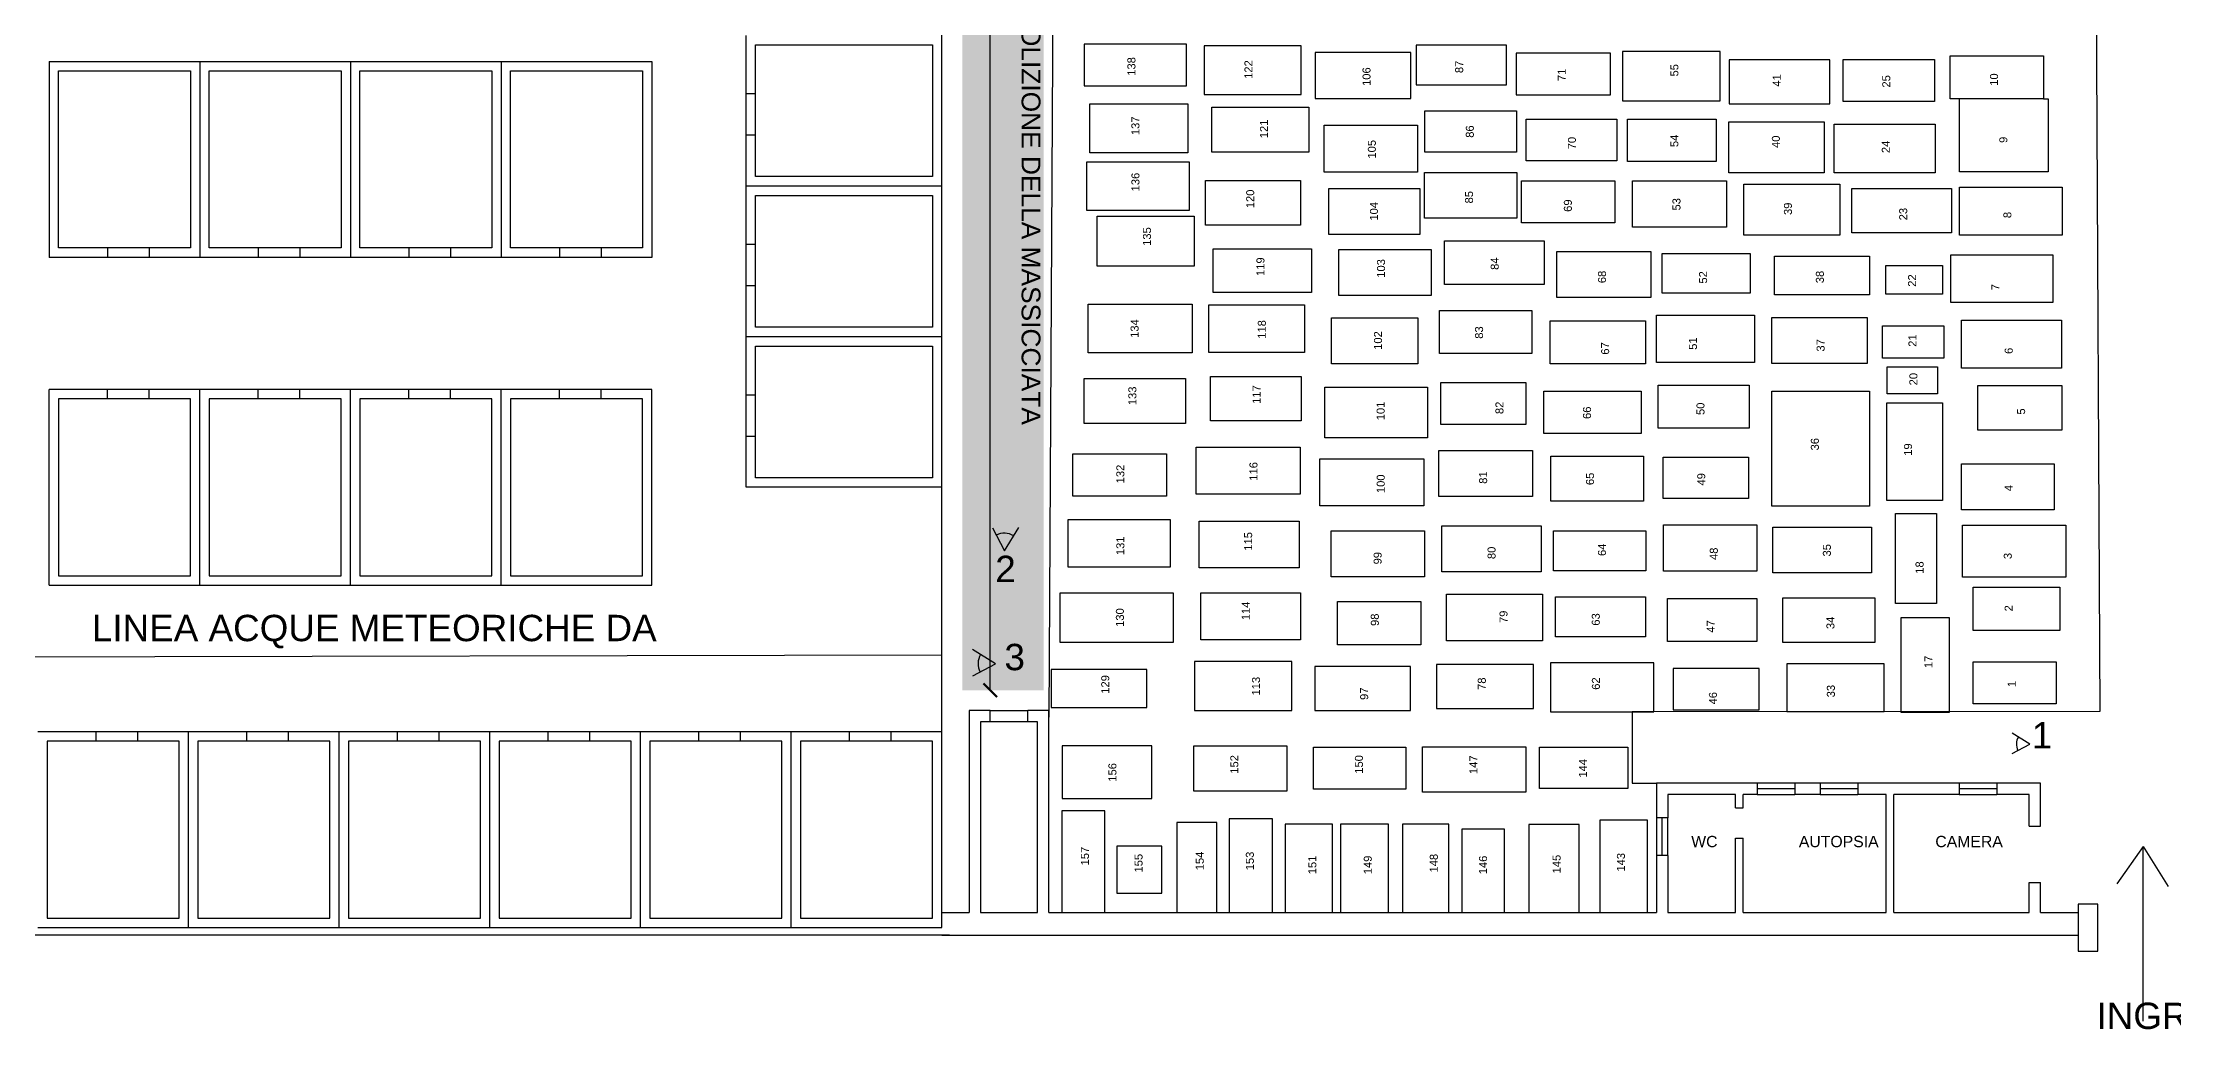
# Model space of a CAD drawing. Header units: millimetres. Extents: x 4085 to 4872, y 1447 to 1654.
# Drawn here: x 4426.76 to 4455.04, y 1608.9 to 1622.01 of the extents above; entities that cross this region are included whole.
import ezdxf

# ---------------------------------------------------------------- set-up
doc = ezdxf.new("R2010")
doc.units = ezdxf.units.MM
for name, color, linetype in [('01', 4, 'Continuous'), ('02', 3, 'Continuous'), ('04', 1, 'Continuous'), ('scritte', 6, 'Continuous')]:
    doc.layers.add(name, color=color, linetype=linetype)
doc.styles.get("Standard").update_dxf_attribs({"font": 'arial.ttf'})
doc.dimstyles.get("Standard").update_dxf_attribs({"dimtxt": 0.18, "dimasz": 0.18, "dimexe": 0.18, "dimexo": 0.0625, "dimgap": 0.09, "dimtad": 0, "dimtih": 1, "dimtoh": 1, "dimdec": 4, "dimzin": 0, "dimdsep": 46, "dimtxsty": 'Standard', "dimcen": 0.09, "dimadec": 0, "dimazin": 0, "dimtfac": 1, "dimtdec": 4, "dimtofl": 0, "dimtmove": 0, "dimatfit": 3, "dimfxl": 1, "dimtolj": 1, "dimtzin": 0, "dimarcsym": 0})

# ---------------------------------------------------------------- blocks, each defined once
blk = doc.blocks.new('WEF')
at = {"layer": 'scritte'}
blk.add_lwpolyline([(4452.904, 1612.57), (4453.137, 1612.694), (4452.901, 1612.839)], dxfattribs=at)
blk.add_arc((4453.137, 1612.694), 0.179, 148.41, 208.0189, dxfattribs=at)
blk = doc.blocks.new('_ArchTick')
at = {"color": 0, "linetype": 'ByBlock', "const_width": 0.15}
blk.add_lwpolyline([(-0.5, -0.5), (0.5, 0.5)], dxfattribs=at)
blk = doc.blocks.new('*D11')
at = {"color": 0, "lineweight": -2, "transparency": 16777216}
for p, q in [((4439.337, 1631.693), (4439.337, 1622.733)), ((4439.337, 1613.408), (4439.337, 1622.369))]:
    blk.add_line(p, q, dxfattribs=at)
at = {"layer": 'Defpoints', "color": 0, "transparency": 16777216}
for p in [(4438.695, 1631.693), (4438.695, 1613.408), (4439.337, 1613.408)]:
    blk.add_point(p, dxfattribs=at)
at = {"color": 0, "lineweight": -2, "transparency": 16777216, "xscale": 0.18, "yscale": 0.18, "zscale": 0.18}
for p, rotation in [((4439.337, 1631.693), 90), ((4439.337, 1613.408), 270)]:
    blk.add_blockref('_ArchTick', p, dxfattribs=dict(at, rotation=rotation))
at = {"color": 0, "transparency": 16777216, "insert": (4439.337, 1622.551), "char_height": 0.18, "attachment_point": 5}
blk.add_mtext('\\A1;27.00', dxfattribs=at)

msp = doc.modelspace()

# ---------------------------------------------------------------- hatches: boundary and pattern name
at = {"true_color": 0x636466}
h = msp.add_hatch(color=251, dxfattribs=at)
h.dxf.hatch_style = 1
h.set_gradient(color1=(229, 232, 120), color2=(248, 246, 176))
h.paths.add_polyline_path([(4440.0447, 1613.4079), (4440.0447, 1646.1436), (4438.9657, 1646.1436), (4438.9657, 1613.4079)])
h.paths.add_polyline_path([(4465.4673, 1615.1764, -0.266121), (4465.6984, 1615.1692), (4465.5766, 1614.9711)], flags=17)
h.paths.add_polyline_path([(4465.4577, 1613.47), (4465.2524, 1613.3607, -0.266121), (4465.2596, 1613.5918)], flags=17)
h.paths.add_polyline_path([(4465.2971, 1643.3073), (4465.7446, 1643.3073), (4465.7446, 1643.8341), (4465.2971, 1643.8341)], flags=9)
h.paths.add_polyline_path([(4465.3667, 1631.2308), (4465.8137, 1631.2308), (4465.8137, 1631.7558), (4465.3667, 1631.7558)], flags=9)
h.paths.add_polyline_path([(4465.3664, 1614.4669), (4465.814, 1614.4669), (4465.814, 1614.994), (4465.3664, 1614.994)], flags=9)
h.paths.add_polyline_path([(4465.4863, 1613.2892), (4465.937, 1613.2892), (4465.937, 1613.8257), (4465.4863, 1613.8257)], flags=9)
h.paths.add_polyline_path([(4465.7427, 1627.2233), (4465.7427, 1629.0411), (4465.3546, 1629.0411), (4465.3546, 1627.2233)], flags=9)

# ---------------------------------------------------------------- linework, layer by layer
at = {"color": 5}
msp.add_line((4438.6952, 1613.8744), (4420.9964, 1613.8357), dxfattribs=at)
at = {"layer": '01'}
for p, q in [((4440.12, 1613.0525), (4440.1957, 1627.2454)), ((4453.9946, 1627.2083), (4454.065, 1613.1264)), ((4436.0952, 1620.7775), (4436.0952, 1621.3275)), ((4436.2202, 1620.7775), (4436.2202, 1621.3275)), ((4436.0952, 1618.7775), (4436.0952, 1619.3275)), ((4436.2202, 1618.7775), (4436.2202, 1619.3275)), ((4428.1702, 1619.2801), (4427.6202, 1619.2801)), ((4428.1702, 1619.1551), (4427.6202, 1619.1551)), ((4430.1702, 1619.2801), (4429.6202, 1619.2801)), ((4430.1702, 1619.1551), (4429.6202, 1619.1551)), ((4432.1702, 1619.2801), (4431.6202, 1619.2801)), ((4432.1702, 1619.1551), (4431.6202, 1619.1551)), ((4434.1702, 1619.2801), (4433.6202, 1619.2801)), ((4434.1702, 1619.1551), (4433.6202, 1619.1551)), ((4428.1702, 1617.4025), (4427.6202, 1617.4025)), ((4430.1702, 1617.4025), (4429.6202, 1617.4025)), ((4432.1702, 1617.4025), (4431.6202, 1617.4025)), ((4434.1702, 1617.4025), (4433.6202, 1617.4025)), ((4436.0952, 1616.7775), (4436.0952, 1617.3275)), ((4436.2202, 1616.7775), (4436.2202, 1617.3275)), ((4428.1702, 1617.2775), (4427.6202, 1617.2775)), ((4430.1702, 1617.2775), (4429.6202, 1617.2775)), ((4432.1702, 1617.2775), (4431.6202, 1617.2775)), ((4434.1702, 1617.2775), (4433.6202, 1617.2775)), ((4439.3368, 1613.1405), (4439.8368, 1613.1405)), ((4454.065, 1613.1264), (4447.8569, 1613.12)), ((4447.8569, 1613.12), (4447.8579, 1612.1746)), ((4428.0202, 1612.8578), (4427.4702, 1612.8578)), ((4430.0202, 1612.8578), (4429.4702, 1612.8578)), ((4432.0202, 1612.8578), (4431.4702, 1612.8578)), ((4434.0202, 1612.8578), (4433.4702, 1612.8578)), ((4436.0202, 1612.8578), (4435.4702, 1612.8578)), ((4438.0202, 1612.8578), (4437.4702, 1612.8578)), ((4439.8368, 1612.9905), (4439.3368, 1612.9905)), ((4428.0202, 1612.7328), (4427.4702, 1612.7328)), ((4430.0202, 1612.7328), (4429.4702, 1612.7328)), ((4432.0202, 1612.7328), (4431.4702, 1612.7328)), ((4434.0202, 1612.7328), (4433.4702, 1612.7328)), ((4436.0202, 1612.7328), (4435.4702, 1612.7328)), ((4438.0202, 1612.7328), (4437.4702, 1612.7328)), ((4447.8579, 1612.1746), (4448.1805, 1612.1745)), ((4450.018, 1612.1745), (4449.518, 1612.1745)), ((4450.018, 1612.0995), (4449.518, 1612.1008)), ((4449.518, 1612.0245), (4450.018, 1612.0245)), ((4450.8527, 1612.1745), (4450.3527, 1612.1745)), ((4450.8527, 1612.0995), (4450.3527, 1612.1008)), ((4450.3527, 1612.0245), (4450.8527, 1612.0245)), ((4452.6984, 1612.1745), (4452.1984, 1612.1745)), ((4452.6984, 1612.0995), (4452.1984, 1612.1008)), ((4452.1984, 1612.0245), (4452.6984, 1612.0245)), ((4448.1805, 1611.7152), (4448.1805, 1611.2152)), ((4448.2555, 1611.2152), (4448.2568, 1611.7152)), ((4448.3305, 1611.2152), (4448.3305, 1611.7152))]:
    msp.add_line(p, q, dxfattribs=at)
at = {"layer": '02'}
for p, q in [((4452.2044, 1620.2932), (4452.2044, 1621.2595)), ((4453.3171, 1621.2595), (4453.3811, 1621.2595)), ((4453.3811, 1621.2595), (4453.3811, 1620.2932)), ((4453.3811, 1620.2932), (4452.2044, 1620.2932)), ((4438.6952, 1612.8578), (4438.6952, 1615.6934)), ((4438.7952, 1610.1578), (4422.5952, 1610.1578))]:
    msp.add_line(p, q, dxfattribs=at)
for points in [[(4441.9432, 1621.9873), (4440.5852, 1621.9873), (4440.5852, 1621.431), (4441.9432, 1621.431)], [(4443.4626, 1621.9663), (4442.1763, 1621.9663), (4442.1763, 1621.3172), (4443.4626, 1621.3172)], [(4444.9176, 1621.8736), (4443.6481, 1621.8736), (4443.6481, 1621.2667), (4444.9176, 1621.2667)], [(4446.1886, 1621.9747), (4444.9909, 1621.9747), (4444.9909, 1621.4479), (4446.1886, 1621.4479)], [(4447.5719, 1621.8651), (4446.3193, 1621.8651), (4446.3193, 1621.313), (4447.5719, 1621.313)], [(4449.0269, 1621.8904), (4447.7279, 1621.8904), (4447.7279, 1621.2329), (4449.0269, 1621.2329)], [(4450.4838, 1621.7767), (4449.1469, 1621.7767), (4449.1469, 1621.1951), (4450.4838, 1621.1951)], [(4450.6609, 1621.7809), (4451.8713, 1621.7809), (4451.8713, 1621.2246), (4450.6609, 1621.2246)], [(4440.6569, 1621.195), (4441.9601, 1621.195), (4441.9601, 1620.5417), (4440.6569, 1620.5417)], [(4442.2764, 1621.1486), (4443.5669, 1621.1486), (4443.5669, 1620.5544), (4442.2764, 1620.5544)], [(4445.1036, 1621.1011), (4446.3224, 1621.1011), (4446.3224, 1620.5532), (4445.1036, 1620.5532)], [(4446.4489, 1620.9916), (4447.6551, 1620.9916), (4447.6551, 1620.4352), (4446.4489, 1620.4352)], [(4447.7942, 1620.9916), (4448.9709, 1620.9916), (4448.9709, 1620.4268), (4447.7942, 1620.4268)], [(4443.7693, 1620.9126), (4445.0092, 1620.9126), (4445.0092, 1620.2847), (4443.7693, 1620.2847)], [(4449.1398, 1620.9554), (4450.4044, 1620.9554), (4450.4044, 1620.2792), (4449.1398, 1620.2792)], [(4450.5375, 1620.9222), (4451.8798, 1620.9222), (4451.8798, 1620.2792), (4450.5375, 1620.2792)], [(4440.6189, 1620.4237), (4441.9769, 1620.4237), (4441.9769, 1619.7789), (4440.6189, 1619.7789)], [(4442.192, 1620.1751), (4443.4572, 1620.1751), (4443.4572, 1619.585), (4442.192, 1619.585)], [(4445.0993, 1620.2835), (4446.3266, 1620.2835), (4446.3266, 1619.6766), (4445.0993, 1619.6766)], [(4446.3899, 1620.1697), (4447.6298, 1620.1697), (4447.6298, 1619.6134), (4446.3899, 1619.6134)], [(4447.8617, 1620.1697), (4449.1101, 1620.1697), (4449.1101, 1619.5586), (4447.8617, 1619.5586)], [(4443.8299, 1620.0686), (4445.0403, 1620.0686), (4445.0403, 1619.4575), (4443.8299, 1619.4575)], [(4449.3407, 1620.1255), (4450.6146, 1620.1255), (4450.6146, 1619.4508), (4449.3407, 1619.4508)], [(4450.7717, 1620.0704), (4452.0966, 1620.0704), (4452.0966, 1619.4805), (4450.7717, 1619.4805)], [(4452.2027, 1620.0874), (4453.5671, 1620.0874), (4453.5671, 1619.4511), (4452.2027, 1619.4511)], [(4440.7554, 1619.7005), (4442.0419, 1619.7005), (4442.0419, 1619.0366), (4440.7554, 1619.0366)], [(4445.3683, 1619.3741), (4446.6889, 1619.3741), (4446.6889, 1618.797), (4445.3683, 1618.797)], [(4442.2958, 1619.2692), (4443.5992, 1619.2692), (4443.5992, 1618.6898), (4442.2958, 1618.6898)], [(4443.962, 1619.2583), (4445.1909, 1619.2583), (4445.1909, 1618.6509), (4443.962, 1618.6509)], [(4446.8588, 1619.2341), (4448.1072, 1619.2341), (4448.1072, 1618.623), (4446.8588, 1618.623)], [(4448.2578, 1619.2047), (4449.4256, 1619.2047), (4449.4256, 1618.6785), (4448.2578, 1618.6785)], [(4449.7483, 1619.1707), (4451.0095, 1619.1707), (4451.0095, 1618.6573), (4449.7483, 1618.6573)], [(4451.2273, 1619.0479), (4451.9789, 1619.0479), (4451.9789, 1618.666), (4451.2273, 1618.666)], [(4452.0893, 1619.188), (4453.4439, 1619.188), (4453.4439, 1618.5557), (4452.0893, 1618.5557)], [(4440.6369, 1618.5333), (4442.0165, 1618.5333), (4442.0165, 1617.8863), (4440.6369, 1617.8863)], [(4442.2365, 1618.5249), (4443.5061, 1618.5249), (4443.5061, 1617.8905), (4442.2365, 1617.8905)], [(4445.3003, 1618.4491), (4446.5275, 1618.4491), (4446.5275, 1617.8804), (4445.3003, 1617.8804)], [(4443.8658, 1618.3515), (4445.0126, 1618.3515), (4445.0126, 1617.7425), (4443.8658, 1617.7425)], [(4446.7696, 1618.3133), (4448.035, 1618.3133), (4448.035, 1617.7404), (4446.7696, 1617.7404)], [(4448.1814, 1618.3899), (4449.4808, 1618.3899), (4449.4808, 1617.7577), (4448.1814, 1617.7577)], [(4449.7101, 1618.356), (4450.9755, 1618.356), (4450.9755, 1617.7449), (4449.7101, 1617.7449)], [(4451.1806, 1618.2445), (4451.9959, 1618.2445), (4451.9959, 1617.8159), (4451.1806, 1617.8159)], [(4452.2295, 1618.3209), (4453.5586, 1618.3209), (4453.5586, 1617.6843), (4452.2295, 1617.6843)], [(4451.2443, 1617.7013), (4451.911, 1617.7013), (4451.911, 1617.3449), (4451.2443, 1617.3449)], [(4440.5817, 1617.548), (4441.9268, 1617.548), (4441.9268, 1616.9506), (4440.5817, 1616.9506)], [(4442.2618, 1617.5752), (4443.4642, 1617.5752), (4443.4642, 1616.9846), (4442.2618, 1616.9846)], [(4443.7767, 1617.4326), (4445.1421, 1617.4326), (4445.1421, 1616.7605), (4443.7767, 1616.7605)], [(4445.3187, 1617.4937), (4446.4464, 1617.4937), (4446.4464, 1616.9371), (4445.3187, 1616.9371)], [(4446.6869, 1617.3784), (4447.9776, 1617.3784), (4447.9776, 1616.8149), (4446.6869, 1616.8149)], [(4448.2018, 1617.4598), (4449.411, 1617.4598), (4449.411, 1616.8896), (4448.2018, 1616.8896)], [(4449.7099, 1617.3784), (4451.0074, 1617.3784), (4451.0074, 1615.8509), (4449.7099, 1615.8509)], [(4452.446, 1617.4552), (4453.5628, 1617.4552), (4453.5628, 1616.8611), (4452.446, 1616.8611)], [(4451.2383, 1617.2222), (4451.9788, 1617.2222), (4451.9788, 1615.9256), (4451.2383, 1615.9256)], [(4440.4329, 1616.549), (4441.6761, 1616.549), (4441.6761, 1615.9856), (4440.4329, 1615.9856)], [(4442.0701, 1616.6373), (4443.4491, 1616.6373), (4443.4491, 1616.0127), (4442.0701, 1616.0127)], [(4443.714, 1616.4811), (4445.093, 1616.4811), (4445.093, 1615.8566), (4443.714, 1615.8566)], [(4445.29, 1616.5898), (4446.5332, 1616.5898), (4446.5332, 1615.9788), (4445.29, 1615.9788)], [(4446.7778, 1616.5151), (4448.0073, 1616.5151), (4448.0073, 1615.9177), (4446.7778, 1615.9177)], [(4448.2697, 1616.5026), (4449.4042, 1616.5026), (4449.4042, 1615.9527), (4448.2697, 1615.9527)], [(4452.2301, 1616.4144), (4453.4597, 1616.4144), (4453.4597, 1615.8034), (4452.2301, 1615.8034)], [(4440.3718, 1615.6733), (4441.7236, 1615.6733), (4441.7236, 1615.042), (4440.3718, 1615.042)], [(4442.1108, 1615.6529), (4443.4355, 1615.6529), (4443.4355, 1615.0352), (4442.1108, 1615.0352)], [(4451.3538, 1615.7559), (4451.8973, 1615.7559), (4451.8973, 1614.5611), (4451.3538, 1614.5611)], [(4443.8635, 1615.524), (4445.0998, 1615.524), (4445.0998, 1614.913), (4443.8635, 1614.913)], [(4445.3308, 1615.5918), (4446.6487, 1615.5918), (4446.6487, 1614.9809), (4445.3308, 1614.9809)], [(4446.8117, 1615.524), (4448.0413, 1615.524), (4448.0413, 1614.9944), (4446.8117, 1614.9944)], [(4448.2746, 1615.6046), (4449.5109, 1615.6046), (4449.5109, 1614.9869), (4448.2746, 1614.9869)], [(4449.7234, 1615.5726), (4451.0345, 1615.5726), (4451.0345, 1614.9684), (4449.7234, 1614.9684)], [(4452.2437, 1615.5997), (4453.6159, 1615.5997), (4453.6159, 1614.9073), (4452.2437, 1614.9073)], [(4452.3864, 1614.7783), (4453.5344, 1614.7783), (4453.5344, 1614.2013), (4452.3864, 1614.2013)], [(4440.2631, 1614.7025), (4441.7644, 1614.7025), (4441.7644, 1614.044), (4440.2631, 1614.044)], [(4442.1312, 1614.7025), (4443.4559, 1614.7025), (4443.4559, 1614.078), (4442.1312, 1614.078)], [(4443.945, 1614.5871), (4445.0523, 1614.5871), (4445.0523, 1614.0101), (4443.945, 1614.0101)], [(4445.3919, 1614.6822), (4446.6691, 1614.6822), (4446.6691, 1614.0644), (4445.3919, 1614.0644)], [(4446.8389, 1614.6482), (4448.0345, 1614.6482), (4448.0345, 1614.1187), (4446.8389, 1614.1187)], [(4448.3289, 1614.6271), (4449.5109, 1614.6271), (4449.5109, 1614.0568), (4448.3289, 1614.0568)], [(4449.8574, 1614.6339), (4451.0802, 1614.6339), (4451.0802, 1614.0433), (4449.8574, 1614.0433)], [(4451.4266, 1614.3759), (4452.0652, 1614.3759), (4452.0652, 1613.1132), (4451.4266, 1613.1132)], [(4440.1445, 1613.1777), (4441.4157, 1613.1777), (4441.4157, 1613.6816), (4440.1445, 1613.6816)], [(4443.3403, 1613.7911), (4442.0495, 1613.7911), (4442.0495, 1613.1394), (4443.3403, 1613.1394)], [(4444.9163, 1613.7232), (4443.6459, 1613.7232), (4443.6459, 1613.1394), (4444.9163, 1613.1394)], [(4446.5466, 1613.7503), (4445.2627, 1613.7503), (4445.2627, 1613.1665), (4446.5466, 1613.1665)], [(4448.1455, 1613.7717), (4446.7733, 1613.7717), (4446.7733, 1613.12), (4448.1455, 1613.12)], [(4449.5449, 1613.697), (4448.4037, 1613.697), (4448.4037, 1613.1472), (4449.5449, 1613.1472)], [(4451.2024, 1613.7581), (4449.9117, 1613.7581), (4449.9117, 1613.1268), (4451.2024, 1613.1268)], [(4452.3845, 1613.7853), (4453.485, 1613.7853), (4453.485, 1613.2286), (4452.3845, 1613.2286)], [(4440.2925, 1611.9686), (4441.4819, 1611.9686), (4441.4819, 1612.6678), (4440.2925, 1612.6678)], [(4442.0357, 1612.0728), (4443.2778, 1612.0728), (4443.2778, 1612.665), (4442.0357, 1612.665)], [(4443.6276, 1612.6543), (4444.8547, 1612.6543), (4444.8547, 1612.0949), (4443.6276, 1612.0949)], [(4445.0742, 1612.6568), (4446.4466, 1612.6568), (4446.4466, 1612.0544), (4445.0742, 1612.0544)], [(4446.6296, 1612.6514), (4447.8002, 1612.6514), (4447.8002, 1612.1039), (4446.6296, 1612.1039)], [(4440.8588, 1611.8052), (4440.2861, 1611.8052), (4440.2861, 1610.4578), (4440.8588, 1610.4578)], [(4442.3463, 1611.6538), (4441.8148, 1611.6538), (4441.8148, 1610.4578), (4442.3463, 1610.4578)], [(4443.0821, 1611.702), (4442.5094, 1611.702), (4442.5094, 1610.4578), (4443.0821, 1610.4578)], [(4448.0612, 1611.6849), (4447.4307, 1611.6849), (4447.4307, 1610.4578), (4448.0612, 1610.4578)], [(4443.8817, 1611.6295), (4443.252, 1611.6295), (4443.252, 1610.4578), (4443.8817, 1610.4578)], [(4444.6221, 1611.6298), (4443.9874, 1611.6298), (4443.9874, 1610.4578), (4444.6221, 1610.4578)], [(4445.4242, 1611.6301), (4444.8076, 1611.6301), (4444.8076, 1610.4578), (4445.4242, 1610.4578)], [(4446.1622, 1611.5624), (4445.5967, 1611.5624), (4445.5967, 1610.4578), (4446.1622, 1610.4578)], [(4447.1533, 1611.6273), (4446.4869, 1611.6273), (4446.4869, 1610.4578), (4447.1533, 1610.4578)], [(4441.6132, 1611.3379), (4441.0176, 1611.3379), (4441.0176, 1610.7152), (4441.6132, 1610.7152)]]:
    msp.add_lwpolyline(points, close=True, dxfattribs=at)
msp.add_lwpolyline([(4453.3171, 1621.2595), (4452.0772, 1621.2595), (4452.0772, 1621.8327), (4453.3171, 1621.8327), (4453.3171, 1621.2595)], dxfattribs=at)
at = {"layer": '04'}
for p, q in [((4438.6952, 1621.6934), (4438.6952, 1623.6934)), ((4436.0952, 1621.3275), (4436.0952, 1622.1025)), ((4426.8452, 1621.7551), (4428.8452, 1621.7551)), ((4426.8452, 1621.7551), (4426.8452, 1619.1551)), ((4428.8452, 1621.7551), (4430.8452, 1621.7551)), ((4430.8452, 1621.7551), (4432.8452, 1621.7551)), ((4432.8452, 1621.7551), (4434.8452, 1621.7551)), ((4438.6952, 1619.6934), (4438.6952, 1621.6934)), ((4436.2202, 1621.3275), (4436.0952, 1621.3275)), ((4436.2202, 1620.7775), (4436.0952, 1620.7775)), ((4436.0952, 1619.3275), (4436.0952, 1620.1025)), ((4438.6952, 1617.6934), (4438.6952, 1619.6934)), ((4436.2202, 1619.3275), (4436.0952, 1619.3275)), ((4427.6202, 1619.1551), (4426.8452, 1619.1551)), ((4427.6202, 1619.2801), (4427.6202, 1619.1551)), ((4428.1702, 1619.2801), (4428.1702, 1619.1551)), ((4429.6202, 1619.1551), (4428.8452, 1619.1551)), ((4429.6202, 1619.2801), (4429.6202, 1619.1551)), ((4430.1702, 1619.2801), (4430.1702, 1619.1551)), ((4431.6202, 1619.1551), (4430.8452, 1619.1551)), ((4431.6202, 1619.2801), (4431.6202, 1619.1551)), ((4432.1702, 1619.2801), (4432.1702, 1619.1551)), ((4433.6202, 1619.1551), (4432.8452, 1619.1551)), ((4433.6202, 1619.2801), (4433.6202, 1619.1551)), ((4434.1702, 1619.2801), (4434.1702, 1619.1551)), ((4436.2202, 1618.7775), (4436.0952, 1618.7775)), ((4436.0952, 1617.3275), (4436.0952, 1618.1025)), ((4438.6952, 1615.6934), (4438.6952, 1617.6934)), ((4427.6202, 1617.4025), (4426.8452, 1617.4025)), ((4426.8452, 1614.8025), (4426.8452, 1617.4025)), ((4427.6202, 1617.2775), (4427.6202, 1617.4025)), ((4428.1702, 1617.2775), (4428.1702, 1617.4025)), ((4429.6202, 1617.4025), (4428.8452, 1617.4025)), ((4429.6202, 1617.2775), (4429.6202, 1617.4025)), ((4430.1702, 1617.2775), (4430.1702, 1617.4025)), ((4431.6202, 1617.4025), (4430.8452, 1617.4025)), ((4431.6202, 1617.2775), (4431.6202, 1617.4025)), ((4432.1702, 1617.2775), (4432.1702, 1617.4025)), ((4433.6202, 1617.4025), (4432.8452, 1617.4025)), ((4433.6202, 1617.2775), (4433.6202, 1617.4025)), ((4434.1702, 1617.2775), (4434.1702, 1617.4025)), ((4436.2202, 1617.3275), (4436.0952, 1617.3275)), ((4436.2202, 1616.7775), (4436.0952, 1616.7775)), ((4426.8452, 1614.8025), (4428.8452, 1614.8025)), ((4428.8452, 1614.8025), (4430.8452, 1614.8025)), ((4430.8452, 1614.8025), (4432.8452, 1614.8025)), ((4432.8452, 1614.8025), (4434.8452, 1614.8025)), ((4439.3368, 1613.1405), (4439.0579, 1613.1405)), ((4439.0579, 1613.1405), (4439.0579, 1610.4578)), ((4439.3368, 1612.9905), (4439.3368, 1613.1405)), ((4440.1157, 1613.1405), (4439.8368, 1613.1405)), ((4439.8368, 1612.9905), (4439.8368, 1613.1405)), ((4440.1157, 1610.4578), (4440.1157, 1613.1405)), ((4427.4702, 1612.8578), (4426.6952, 1612.8578)), ((4427.4702, 1612.7328), (4427.4702, 1612.8578)), ((4428.0202, 1612.7328), (4428.0202, 1612.8578)), ((4429.4702, 1612.8578), (4428.6952, 1612.8578)), ((4429.4702, 1612.7328), (4429.4702, 1612.8578)), ((4430.0202, 1612.7328), (4430.0202, 1612.8578)), ((4431.4702, 1612.8578), (4430.6952, 1612.8578)), ((4431.4702, 1612.7328), (4431.4702, 1612.8578)), ((4432.0202, 1612.7328), (4432.0202, 1612.8578)), ((4433.4702, 1612.8578), (4432.6952, 1612.8578)), ((4433.4702, 1612.7328), (4433.4702, 1612.8578)), ((4434.0202, 1612.7328), (4434.0202, 1612.8578)), ((4435.4702, 1612.8578), (4434.6952, 1612.8578)), ((4435.4702, 1612.7328), (4435.4702, 1612.8578)), ((4436.0202, 1612.7328), (4436.0202, 1612.8578)), ((4437.4702, 1612.8578), (4436.6952, 1612.8578)), ((4437.4702, 1612.7328), (4437.4702, 1612.8578)), ((4438.0202, 1612.7328), (4438.0202, 1612.8578)), ((4439.3368, 1612.9905), (4439.2079, 1612.9905)), ((4439.2079, 1612.9905), (4439.2079, 1610.4578)), ((4439.9657, 1612.9905), (4439.8368, 1612.9905)), ((4439.9657, 1610.4578), (4439.9657, 1612.9905)), ((4449.2296, 1612.0245), (4448.3305, 1612.0245)), ((4448.3305, 1612.0245), (4448.3305, 1611.7152)), ((4449.2296, 1611.846), (4449.2296, 1612.0245)), ((4449.518, 1612.0245), (4449.3296, 1612.0245)), ((4449.3296, 1611.846), (4449.3296, 1612.0245)), ((4449.518, 1612.1745), (4449.518, 1612.0245)), ((4450.018, 1612.1745), (4450.018, 1612.0245)), ((4450.3527, 1612.0245), (4450.018, 1612.0245)), ((4450.3527, 1612.1745), (4450.3527, 1612.0245)), ((4450.8527, 1612.1745), (4450.8527, 1612.0245)), ((4451.2296, 1612.0245), (4450.8527, 1612.0245)), ((4451.2296, 1610.4578), (4451.2296, 1612.0245)), ((4452.1984, 1612.0245), (4451.3296, 1612.0245)), ((4451.3296, 1610.4578), (4451.3296, 1612.0245)), ((4452.1984, 1612.1745), (4452.1984, 1612.0245)), ((4452.6984, 1612.1745), (4452.6984, 1612.0245)), ((4453.1296, 1612.0245), (4452.6984, 1612.0245)), ((4453.1296, 1611.6038), (4453.1296, 1612.0245)), ((4448.3305, 1611.7152), (4448.1805, 1611.7152)), ((4449.2296, 1611.846), (4449.3296, 1611.846)), ((4449.2296, 1610.4578), (4449.2296, 1611.446)), ((4449.2296, 1611.446), (4449.3296, 1611.446)), ((4449.3296, 1610.4578), (4449.3296, 1611.446)), ((4453.1296, 1611.6038), (4453.2796, 1611.6038)), ((4448.3305, 1611.2152), (4448.1805, 1611.2152)), ((4448.3305, 1611.2152), (4448.3305, 1610.4578)), ((4454.6405, 1611.3349), (4454.2903, 1610.8373)), ((4454.6405, 1609.0123), (4454.6405, 1611.3349)), ((4454.6405, 1611.3349), (4454.9721, 1610.8002)), ((4453.1296, 1610.4578), (4453.1296, 1610.8538)), ((4453.1296, 1610.8538), (4453.2796, 1610.8538)), ((4426.6952, 1610.2578), (4428.6952, 1610.2578)), ((4428.6952, 1610.2578), (4430.6952, 1610.2578)), ((4430.6952, 1610.2578), (4432.6952, 1610.2578)), ((4432.6952, 1610.2578), (4434.6952, 1610.2578)), ((4434.6952, 1610.2578), (4436.6952, 1610.2578)), ((4436.6952, 1610.2578), (4438.6952, 1610.2578)), ((4438.6952, 1610.4578), (4439.0579, 1610.4578)), ((4439.2079, 1610.4578), (4439.9657, 1610.4578)), ((4440.1157, 1610.4578), (4448.1805, 1610.4578)), ((4448.3305, 1610.4578), (4449.2296, 1610.4578)), ((4449.3296, 1610.4578), (4451.2296, 1610.4578)), ((4451.3296, 1610.4578), (4453.1296, 1610.4578)), ((4453.2796, 1610.4578), (4453.7796, 1610.4578)), ((4438.6952, 1610.1578), (4453.7796, 1610.1578))]:
    msp.add_line(p, q, dxfattribs=at)
for points in [[(4436.2202, 1621.3275), (4436.2202, 1621.9775), (4438.5702, 1621.9775), (4438.5702, 1620.2275), (4436.2202, 1620.2275), (4436.2202, 1620.7775)], [(4427.6202, 1619.2801), (4426.9702, 1619.2801), (4426.9702, 1621.6301), (4428.7202, 1621.6301), (4428.7202, 1619.2801), (4428.1702, 1619.2801)], [(4428.8452, 1621.7551), (4428.8452, 1619.1551), (4428.1702, 1619.1551)], [(4429.6202, 1619.2801), (4428.9702, 1619.2801), (4428.9702, 1621.6301), (4430.7202, 1621.6301), (4430.7202, 1619.2801), (4430.1702, 1619.2801)], [(4430.8452, 1621.7551), (4430.8452, 1619.1551), (4430.1702, 1619.1551)], [(4431.6202, 1619.2801), (4430.9702, 1619.2801), (4430.9702, 1621.6301), (4432.7202, 1621.6301), (4432.7202, 1619.2801), (4432.1702, 1619.2801)], [(4432.8452, 1621.7551), (4432.8452, 1619.1551), (4432.1702, 1619.1551)], [(4433.6202, 1619.2801), (4432.9702, 1619.2801), (4432.9702, 1621.6301), (4434.7202, 1621.6301), (4434.7202, 1619.2801), (4434.1702, 1619.2801)], [(4434.8452, 1621.7551), (4434.8452, 1619.1551), (4434.1702, 1619.1551)], [(4438.6952, 1620.1025), (4436.0952, 1620.1025), (4436.0952, 1620.7775)], [(4436.2202, 1619.3275), (4436.2202, 1619.9775), (4438.5702, 1619.9775), (4438.5702, 1618.2275), (4436.2202, 1618.2275), (4436.2202, 1618.7775)], [(4438.6952, 1618.1025), (4436.0952, 1618.1025), (4436.0952, 1618.7775)], [(4436.2202, 1617.3275), (4436.2202, 1617.9775), (4438.5702, 1617.9775), (4438.5702, 1616.2275), (4436.2202, 1616.2275), (4436.2202, 1616.7775)], [(4428.8452, 1614.8025), (4428.8452, 1617.4025), (4428.1702, 1617.4025)], [(4430.8452, 1614.8025), (4430.8452, 1617.4025), (4430.1702, 1617.4025)], [(4432.8452, 1614.8025), (4432.8452, 1617.4025), (4432.1702, 1617.4025)], [(4434.8452, 1614.8025), (4434.8452, 1617.4025), (4434.1702, 1617.4025)], [(4427.6202, 1617.2775), (4426.9702, 1617.2775), (4426.9702, 1614.9275), (4428.7202, 1614.9275), (4428.7202, 1617.2775), (4428.1702, 1617.2775)], [(4429.6202, 1617.2775), (4428.9702, 1617.2775), (4428.9702, 1614.9275), (4430.7202, 1614.9275), (4430.7202, 1617.2775), (4430.1702, 1617.2775)], [(4431.6202, 1617.2775), (4430.9702, 1617.2775), (4430.9702, 1614.9275), (4432.7202, 1614.9275), (4432.7202, 1617.2775), (4432.1702, 1617.2775)], [(4433.6202, 1617.2775), (4432.9702, 1617.2775), (4432.9702, 1614.9275), (4434.7202, 1614.9275), (4434.7202, 1617.2775), (4434.1702, 1617.2775)], [(4438.6952, 1616.1025), (4436.0952, 1616.1025), (4436.0952, 1616.7775)], [(4428.6952, 1610.2578), (4428.6952, 1612.8578), (4428.0202, 1612.8578)], [(4430.6952, 1610.2578), (4430.6952, 1612.8578), (4430.0202, 1612.8578)], [(4432.6952, 1610.2578), (4432.6952, 1612.8578), (4432.0202, 1612.8578)], [(4434.6952, 1610.2578), (4434.6952, 1612.8578), (4434.0202, 1612.8578)], [(4436.6952, 1610.2578), (4436.6952, 1612.8578), (4436.0202, 1612.8578)], [(4438.6952, 1610.2578), (4438.6952, 1612.8578), (4438.0202, 1612.8578)], [(4427.4702, 1612.7328), (4426.8202, 1612.7328), (4426.8202, 1610.3828), (4428.5702, 1610.3828), (4428.5702, 1612.7328), (4428.0202, 1612.7328)], [(4429.4702, 1612.7328), (4428.8202, 1612.7328), (4428.8202, 1610.3828), (4430.5702, 1610.3828), (4430.5702, 1612.7328), (4430.0202, 1612.7328)], [(4431.4702, 1612.7328), (4430.8202, 1612.7328), (4430.8202, 1610.3828), (4432.5702, 1610.3828), (4432.5702, 1612.7328), (4432.0202, 1612.7328)], [(4433.4702, 1612.7328), (4432.8202, 1612.7328), (4432.8202, 1610.3828), (4434.5702, 1610.3828), (4434.5702, 1612.7328), (4434.0202, 1612.7328)], [(4435.4702, 1612.7328), (4434.8202, 1612.7328), (4434.8202, 1610.3828), (4436.5702, 1610.3828), (4436.5702, 1612.7328), (4436.0202, 1612.7328)], [(4437.4702, 1612.7328), (4436.8202, 1612.7328), (4436.8202, 1610.3828), (4438.5702, 1610.3828), (4438.5702, 1612.7328), (4438.0202, 1612.7328)], [(4449.518, 1612.1745), (4448.1805, 1612.1745), (4448.1805, 1611.7152)], [(4450.3527, 1612.1745), (4450.018, 1612.1745)], [(4452.1984, 1612.1745), (4450.8527, 1612.1745)], [(4453.2796, 1611.6038), (4453.2796, 1612.1745), (4452.6984, 1612.1745)], [(4448.1805, 1611.2152), (4448.1805, 1610.4578)], [(4453.2796, 1610.4578), (4453.2796, 1610.8538)], [(4448.3305, 1610.4578), (4449.2296, 1610.4578)], [(4449.3296, 1610.4578), (4451.2296, 1610.4578)], [(4451.3296, 1610.4578), (4453.1296, 1610.4578)]]:
    msp.add_lwpolyline(points, dxfattribs=at)
msp.add_lwpolyline([(4454.0404, 1610.5695), (4453.7796, 1610.5695), (4453.7796, 1609.9433), (4454.0404, 1609.9433)], close=True, dxfattribs=at)

# ---------------------------------------------------------------- block references
at = {"color": 5, "xscale": 1.3, "yscale": 1.3, "zscale": 1.3, "rotation": 270}
msp.add_blockref('WEF', (2343.024, 7404.3384), dxfattribs=at)
at = {"color": 5, "xscale": 1.3, "yscale": 1.3, "zscale": 1.3}
msp.add_blockref('WEF', (-1349.6712, -482.7429), dxfattribs=at)
at = {"color": 5}
msp.add_blockref('WEF', (0, 0), dxfattribs=at)

# ---------------------------------------------------------------- texts
at = {"layer": 'scritte'}
for s, height, rotation, p in [('AREA DA SISTEMARE CON DEMOLIZIONE DELLA MASSICCIATA', 0.25, 270, (4439.753, 1627.6227)), ('138', 0.10621, 90, (4441.264, 1621.5664)), ('122', 0.10621, 90, (4442.8176, 1621.5253)), ('106', 0.10621, 90, (4444.3847, 1621.4314)), ('87', 0.10621, 90, (4445.6146, 1621.6019)), ('71', 0.10621, 90, (4446.9759, 1621.4957)), ('55', 0.10621, 90, (4448.4709, 1621.557)), ('41', 0.10621, 90, (4449.8303, 1621.4217)), ('25', 0.10621, 90, (4451.2839, 1621.4099)), ('10', 0.10621, 90, (4452.7139, 1621.4335)), ('137', 0.10621, 90, (4441.317, 1620.7784)), ('121', 0.10621, 90, (4443.0236, 1620.7372)), ('105', 0.10621, 90, (4444.4553, 1620.4669)), ('86', 0.10621, 90, (4445.7559, 1620.7433)), ('70', 0.10621, 90, (4447.1113, 1620.59)), ('54', 0.10621, 90, (4448.4707, 1620.6194)), ('40', 0.10621, 90, (4449.8184, 1620.6076)), ('24', 0.10621, 90, (4451.278, 1620.5395)), ('9', 0.1062, 90, (4452.8375, 1620.6748)), ('136', 0.10621, 90, (4441.317, 1620.0315)), ('120', 0.10621, 90, (4442.8412, 1619.808)), ('104', 0.10621, 90, (4444.4831, 1619.6433)), ('85', 0.10621, 90, (4445.745, 1619.8715)), ('69', 0.10621, 90, (4447.0574, 1619.7598)), ('53', 0.10621, 90, (4448.4992, 1619.7774)), ('39', 0.10621, 90, (4449.9787, 1619.7179)), ('23', 0.10621, 90, (4451.5088, 1619.6473)), ('8', 0.1062, 90, (4452.8918, 1619.6767)), ('135', 0.10621, 90, (4441.47, 1619.3081)), ('119', 0.10621, 90, (4442.9765, 1618.9082)), ('103', 0.10621, 90, (4444.5772, 1618.8847)), ('84', 0.10621, 90, (4446.0864, 1618.9894)), ('68', 0.10621, 90, (4447.5105, 1618.8129)), ('52', 0.10621, 90, (4448.8523, 1618.8071)), ('38', 0.10621, 90, (4450.4024, 1618.8122)), ('22', 0.10621, 90, (4451.6265, 1618.7651)), ('7', 0.1062, 90, (4452.7329, 1618.7181)), ('134', 0.10621, 90, (4441.306, 1618.0865)), ('118', 0.10621, 90, (4442.995, 1618.0748)), ('102', 0.10621, 90, (4444.5368, 1617.9277)), ('83', 0.10621, 90, (4445.8786, 1618.0748)), ('67', 0.10621, 90, (4447.5524, 1617.8632)), ('51', 0.10621, 90, (4448.7176, 1617.9279)), ('37', 0.10621, 90, (4450.4125, 1617.9043)), ('21', 0.10621, 90, (4451.632, 1617.9677)), ('6', 0.1062, 90, (4452.9091, 1617.8736)), ('20', 0.10621, 90, (4451.6438, 1617.456)), ('133', 0.10621, 90, (4441.2765, 1617.1926)), ('117', 0.10621, 90, (4442.9243, 1617.2102)), ('101', 0.10621, 90, (4444.5721, 1616.9926)), ('82', 0.10621, 90, (4446.1493, 1617.075)), ('66', 0.10621, 90, (4447.311, 1617.0096)), ('50', 0.10621, 90, (4448.8176, 1617.0625)), ('5', 0.1062, 90, (4453.0739, 1617.0679)), ('36', 0.10621, 90, (4450.3359, 1616.592)), ('19', 0.10621, 90, (4451.5718, 1616.5214)), ('132', 0.10621, 90, (4441.1166, 1616.1548)), ('116', 0.10621, 90, (4442.8842, 1616.1903)), ('100', 0.10621, 90, (4444.5732, 1616.0256)), ('81', 0.10621, 90, (4445.9326, 1616.1491)), ('65', 0.10621, 90, (4447.3509, 1616.1315)), ('49', 0.10621, 90, (4448.828, 1616.1256)), ('4', 0.1062, 90, (4452.9077, 1616.0509)), ('131', 0.10621, 90, (4441.1166, 1615.2021)), ('115', 0.10621, 90, (4442.8136, 1615.2611)), ('64', 0.10621, 90, (4447.5098, 1615.1905)), ('35', 0.10621, 90, (4450.4955, 1615.184)), ('99', 0.10621, 90, (4444.532, 1615.0788)), ('80', 0.10621, 90, (4446.0444, 1615.1493)), ('48', 0.10621, 90, (4448.9948, 1615.1369)), ('18', 0.10621, 90, (4451.7255, 1614.9546)), ('3', 0.1062, 90, (4452.8966, 1615.1487)), ('130', 0.10621, 90, (4441.1107, 1614.2494)), ('114', 0.10621, 90, (4442.7821, 1614.3376)), ('2', 0.1062, 90, (4452.9083, 1614.4547)), ('98', 0.10621, 90, (4444.4946, 1614.2611)), ('79', 0.10621, 90, (4446.2034, 1614.3003)), ('63', 0.10621, 90, (4447.4275, 1614.265)), ('47', 0.10621, 90, (4448.9536, 1614.1725)), ('34', 0.10621, 90, (4450.5426, 1614.2195)), ('17', 0.10621, 90, (4451.8432, 1613.702)), ('129', 0.10621, 90, (4440.9165, 1613.3613)), ('113', 0.10621, 90, (4442.9174, 1613.3378)), ('97', 0.10621, 90, (4444.3533, 1613.279)), ('78', 0.10621, 90, (4445.915, 1613.4123)), ('62', 0.10621, 90, (4447.4294, 1613.4138)), ('46', 0.10621, 90, (4448.9831, 1613.2197)), ('33', 0.10621, 90, (4450.5485, 1613.3138)), ('1', 0.1062, 90, (4452.9495, 1613.4491)), ('152', 0.10621, 90, (4442.6298, 1612.2993)), ('150', 0.10621, 90, (4444.2835, 1612.2993)), ('147', 0.10621, 90, (4445.8032, 1612.2949)), ('156', 0.10621, 90, (4441.0115, 1612.1934)), ('144', 0.10621, 90, (4447.2568, 1612.2478)), ('157', 0.10621, 90, (4440.6466, 1611.0819)), ('155', 0.10621, 90, (4441.3587, 1610.9878)), ('154', 0.10621, 90, (4442.1708, 1611.0172)), ('153', 0.10621, 90, (4442.8358, 1611.0172)), ('151', 0.10621, 90, (4443.6656, 1610.9643)), ('149', 0.10621, 90, (4444.4012, 1610.9643)), ('148', 0.10621, 90, (4445.2781, 1610.9878)), ('146', 0.10621, 90, (4445.9313, 1610.9643)), ('145', 0.10621, 90, (4446.9082, 1610.976)), ('143', 0.10621, 90, (4447.7616, 1610.9995))]:
    msp.add_text(s, height=height, rotation=rotation, dxfattribs=at).set_placement(p)
for s, height, p in [('2', 0.35, (4439.4036, 1614.8438)), ('LINEA ACQUE METEORICHE DA', 0.35, (4427.4113, 1614.0593)), ('3', 0.35, (4439.5251, 1613.6739)), ('1', 0.35, (4453.1617, 1612.6344)), ('WC', 0.15, (4448.6417, 1611.3242)), ('AUTOPSIA', 0.15, (4450.0703, 1611.3242)), ('CAMERA', 0.15, (4451.882, 1611.3242)), ('INGRESSO', 0.35, (4454.0212, 1608.9097))]:
    msp.add_text(s, height=height, dxfattribs=at).set_placement(p)

# ---------------------------------------------------------------- dimensions: what is measured, and where the dimension line sits
at = {"color": 3}
dim = msp.add_linear_dim(base=(4439.3368, 1613.4079), p1=(4438.6952, 1631.6934), p2=(4438.6952, 1613.4079), angle=90, text='27.00', dimstyle='Standard', override={"dimexe": 0.1, "dimdec": 2, "dimblk1": 'ArchTick', "dimblk2": 'ArchTick', "dimsah": 1, "dimse1": 1, "dimse2": 1}, dxfattribs=at)
dim.commit()
dim.dimension.update_dxf_attribs({"geometry": '*D11', "text_midpoint": (4439.3368, 1622.5507)})

doc.saveas('drawing.dxf')
